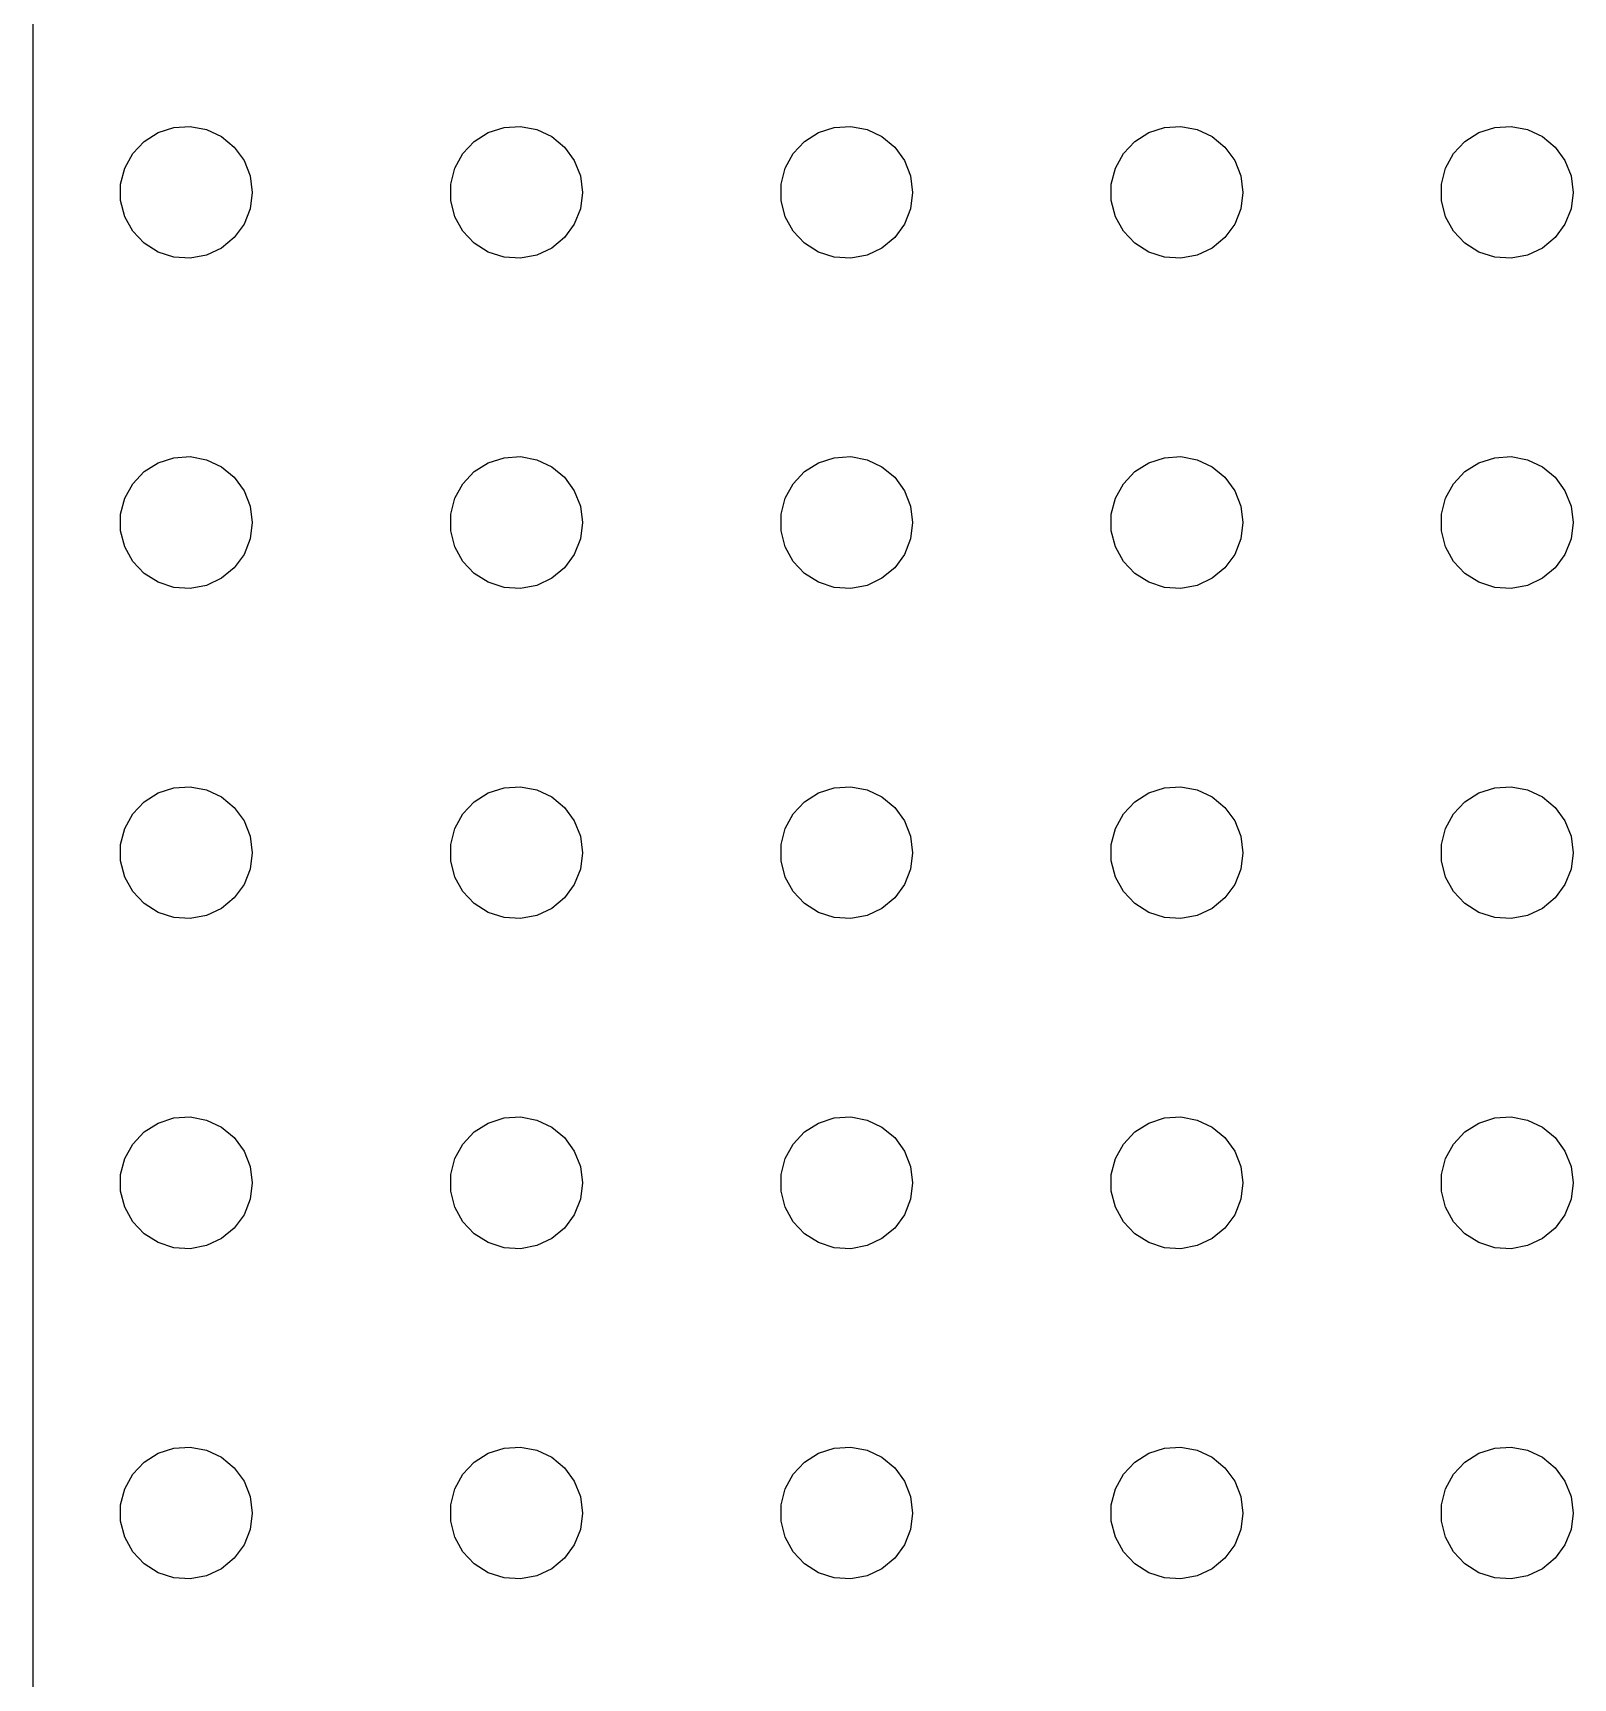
# Model space of a CAD drawing. Header units: metres. Extents: x -149 to 150, y -149 to 149.
# Drawn here: x -149.5 to -79.5, y 0 to 74.7 of the extents above; entities that cross this region are included whole.
import ezdxf

# ---------------------------------------------------------------- set-up
doc = ezdxf.new("R2010")
doc.units = ezdxf.units.M

msp = doc.modelspace()

# ---------------------------------------------------------------- linework, layer by layer
for p, q in [((-149.461, 145.127), (-149.461, -145.127)), ((-143.777, 70.2145), (-143.062, 70.4469)), ((-143.062, 70.4469), (-142.312, 70.4941)), ((-142.312, 70.4941), (-141.573, 70.3532)), ((-141.573, 70.3532), (-140.893, 70.033)), ((-128.777, 70.2145), (-128.062, 70.4469)), ((-128.062, 70.4469), (-127.312, 70.4941)), ((-127.312, 70.4941), (-126.573, 70.3532)), ((-126.573, 70.3532), (-125.893, 70.033)), ((-113.777, 70.2145), (-113.062, 70.4469)), ((-113.062, 70.4469), (-112.312, 70.4941)), ((-112.312, 70.4941), (-111.573, 70.3532)), ((-111.573, 70.3532), (-110.893, 70.033)), ((-98.7773, 70.2145), (-98.0621, 70.4469)), ((-98.0621, 70.4469), (-97.3116, 70.4941)), ((-97.3116, 70.4941), (-96.573, 70.3532)), ((-96.573, 70.3532), (-95.8925, 70.033)), ((-83.7773, 70.2145), (-83.0621, 70.4469)), ((-83.0621, 70.4469), (-82.3116, 70.4941)), ((-82.3116, 70.4941), (-81.573, 70.3532)), ((-81.573, 70.3532), (-80.8925, 70.033)), ((-144.927, 69.2634), (-144.412, 69.8115)), ((-144.412, 69.8115), (-143.777, 70.2145)), ((-140.893, 70.033), (-140.313, 69.5536)), ((-140.313, 69.5536), (-139.871, 68.9453)), ((-129.927, 69.2634), (-129.412, 69.8115)), ((-129.412, 69.8115), (-128.777, 70.2145)), ((-125.893, 70.033), (-125.313, 69.5536)), ((-125.313, 69.5536), (-124.871, 68.9453)), ((-114.927, 69.2634), (-114.412, 69.8115)), ((-114.412, 69.8115), (-113.777, 70.2145)), ((-110.893, 70.033), (-110.313, 69.5536)), ((-110.313, 69.5536), (-109.871, 68.9453)), ((-99.927, 69.2634), (-99.4123, 69.8115)), ((-99.4123, 69.8115), (-98.7773, 70.2145)), ((-95.8925, 70.033), (-95.3131, 69.5536)), ((-95.3131, 69.5536), (-94.8711, 68.9453)), ((-84.927, 69.2634), (-84.4123, 69.8115)), ((-84.4123, 69.8115), (-83.7773, 70.2145)), ((-80.8925, 70.033), (-80.3131, 69.5536)), ((-80.3131, 69.5536), (-79.8711, 68.9453)), ((-145.289, 68.6044), (-144.927, 69.2634)), ((-139.871, 68.9453), (-139.594, 68.2461)), ((-130.289, 68.6044), (-129.927, 69.2634)), ((-124.871, 68.9453), (-124.594, 68.2461)), ((-115.289, 68.6044), (-114.927, 69.2634)), ((-109.871, 68.9453), (-109.594, 68.2461)), ((-100.289, 68.6044), (-99.927, 69.2634)), ((-94.8711, 68.9453), (-94.5943, 68.2461)), ((-85.2893, 68.6044), (-84.927, 69.2634)), ((-79.8711, 68.9453), (-79.5943, 68.2461)), ((-145.476, 67.876), (-145.289, 68.6044)), ((-139.594, 68.2461), (-139.5, 67.5)), ((-130.476, 67.876), (-130.289, 68.6044)), ((-124.594, 68.2461), (-124.5, 67.5)), ((-115.476, 67.876), (-115.289, 68.6044)), ((-109.594, 68.2461), (-109.5, 67.5)), ((-100.476, 67.876), (-100.289, 68.6044)), ((-94.5943, 68.2461), (-94.5, 67.5)), ((-85.4763, 67.876), (-85.2893, 68.6044)), ((-79.5943, 68.2461), (-79.5, 67.5)), ((-145.476, 67.124), (-145.476, 67.876)), ((-139.5, 67.5), (-139.594, 66.7539)), ((-130.476, 67.124), (-130.476, 67.876)), ((-124.5, 67.5), (-124.594, 66.7539)), ((-115.476, 67.124), (-115.476, 67.876)), ((-109.5, 67.5), (-109.594, 66.7539)), ((-100.476, 67.124), (-100.476, 67.876)), ((-94.5, 67.5), (-94.5943, 66.7539)), ((-85.4763, 67.124), (-85.4763, 67.876)), ((-79.5, 67.5), (-79.5943, 66.7539)), ((-145.289, 66.3956), (-145.476, 67.124)), ((-139.594, 66.7539), (-139.871, 66.0547)), ((-130.289, 66.3956), (-130.476, 67.124)), ((-124.594, 66.7539), (-124.871, 66.0547)), ((-115.289, 66.3956), (-115.476, 67.124)), ((-109.594, 66.7539), (-109.871, 66.0547)), ((-100.289, 66.3956), (-100.476, 67.124)), ((-94.5943, 66.7539), (-94.8711, 66.0547)), ((-85.2893, 66.3956), (-85.4763, 67.124)), ((-79.5943, 66.7539), (-79.8711, 66.0547)), ((-144.927, 65.7366), (-145.289, 66.3956)), ((-139.871, 66.0547), (-140.313, 65.4464)), ((-129.927, 65.7366), (-130.289, 66.3956)), ((-124.871, 66.0547), (-125.313, 65.4464)), ((-114.927, 65.7366), (-115.289, 66.3956)), ((-109.871, 66.0547), (-110.313, 65.4464)), ((-99.927, 65.7366), (-100.289, 66.3956)), ((-94.8711, 66.0547), (-95.3131, 65.4464)), ((-84.927, 65.7366), (-85.2893, 66.3956)), ((-79.8711, 66.0547), (-80.3131, 65.4464)), ((-144.412, 65.1885), (-144.927, 65.7366)), ((-143.777, 64.7855), (-144.412, 65.1885)), ((-140.313, 65.4464), (-140.893, 64.967)), ((-129.412, 65.1885), (-129.927, 65.7366)), ((-128.777, 64.7855), (-129.412, 65.1885)), ((-125.313, 65.4464), (-125.893, 64.967)), ((-114.412, 65.1885), (-114.927, 65.7366)), ((-113.777, 64.7855), (-114.412, 65.1885)), ((-110.313, 65.4464), (-110.893, 64.967)), ((-99.4123, 65.1885), (-99.927, 65.7366)), ((-98.7773, 64.7855), (-99.4123, 65.1885)), ((-95.3131, 65.4464), (-95.8925, 64.967)), ((-84.4123, 65.1885), (-84.927, 65.7366)), ((-83.7773, 64.7855), (-84.4123, 65.1885)), ((-80.3131, 65.4464), (-80.8925, 64.967)), ((-143.062, 64.5531), (-143.777, 64.7855)), ((-142.312, 64.5059), (-143.062, 64.5531)), ((-141.573, 64.6468), (-142.312, 64.5059)), ((-140.893, 64.967), (-141.573, 64.6468)), ((-128.062, 64.5531), (-128.777, 64.7855)), ((-127.312, 64.5059), (-128.062, 64.5531)), ((-126.573, 64.6468), (-127.312, 64.5059)), ((-125.893, 64.967), (-126.573, 64.6468)), ((-113.062, 64.5531), (-113.777, 64.7855)), ((-112.312, 64.5059), (-113.062, 64.5531)), ((-111.573, 64.6468), (-112.312, 64.5059)), ((-110.893, 64.967), (-111.573, 64.6468)), ((-98.0621, 64.5531), (-98.7773, 64.7855)), ((-97.3116, 64.5059), (-98.0621, 64.5531)), ((-96.573, 64.6468), (-97.3116, 64.5059)), ((-95.8925, 64.967), (-96.573, 64.6468)), ((-83.0621, 64.5531), (-83.7773, 64.7855)), ((-82.3116, 64.5059), (-83.0621, 64.5531)), ((-81.573, 64.6468), (-82.3116, 64.5059)), ((-80.8925, 64.967), (-81.573, 64.6468)), ((-143.777, 55.2145), (-143.062, 55.4469)), ((-143.062, 55.4469), (-142.312, 55.4941)), ((-142.312, 55.4941), (-141.573, 55.3532)), ((-141.573, 55.3532), (-140.893, 55.033)), ((-128.777, 55.2145), (-128.062, 55.4469)), ((-128.062, 55.4469), (-127.312, 55.4941)), ((-127.312, 55.4941), (-126.573, 55.3532)), ((-126.573, 55.3532), (-125.893, 55.033)), ((-113.777, 55.2145), (-113.062, 55.4469)), ((-113.062, 55.4469), (-112.312, 55.4941)), ((-112.312, 55.4941), (-111.573, 55.3532)), ((-111.573, 55.3532), (-110.893, 55.033)), ((-98.7773, 55.2145), (-98.0621, 55.4469)), ((-98.0621, 55.4469), (-97.3116, 55.4941)), ((-97.3116, 55.4941), (-96.573, 55.3532)), ((-96.573, 55.3532), (-95.8925, 55.033)), ((-83.7773, 55.2145), (-83.0621, 55.4469)), ((-83.0621, 55.4469), (-82.3116, 55.4941)), ((-82.3116, 55.4941), (-81.573, 55.3532)), ((-81.573, 55.3532), (-80.8925, 55.033)), ((-144.927, 54.2634), (-144.412, 54.8115)), ((-144.412, 54.8115), (-143.777, 55.2145)), ((-140.893, 55.033), (-140.313, 54.5536)), ((-129.927, 54.2634), (-129.412, 54.8115)), ((-129.412, 54.8115), (-128.777, 55.2145)), ((-125.893, 55.033), (-125.313, 54.5536)), ((-114.927, 54.2634), (-114.412, 54.8115)), ((-114.412, 54.8115), (-113.777, 55.2145)), ((-110.893, 55.033), (-110.313, 54.5536)), ((-99.927, 54.2634), (-99.4123, 54.8115)), ((-99.4123, 54.8115), (-98.7773, 55.2145)), ((-95.8925, 55.033), (-95.3131, 54.5536)), ((-84.927, 54.2634), (-84.4123, 54.8115)), ((-84.4123, 54.8115), (-83.7773, 55.2145)), ((-80.8925, 55.033), (-80.3131, 54.5536)), ((-145.289, 53.6044), (-144.927, 54.2634)), ((-140.313, 54.5536), (-139.871, 53.9453)), ((-139.871, 53.9453), (-139.594, 53.2461)), ((-130.289, 53.6044), (-129.927, 54.2634)), ((-125.313, 54.5536), (-124.871, 53.9453)), ((-124.871, 53.9453), (-124.594, 53.2461)), ((-115.289, 53.6044), (-114.927, 54.2634)), ((-110.313, 54.5536), (-109.871, 53.9453)), ((-109.871, 53.9453), (-109.594, 53.2461)), ((-100.289, 53.6044), (-99.927, 54.2634)), ((-95.3131, 54.5536), (-94.8711, 53.9453)), ((-94.8711, 53.9453), (-94.5943, 53.2461)), ((-85.2893, 53.6044), (-84.927, 54.2634)), ((-80.3131, 54.5536), (-79.8711, 53.9453)), ((-79.8711, 53.9453), (-79.5943, 53.2461)), ((-145.476, 52.876), (-145.289, 53.6044)), ((-139.594, 53.2461), (-139.5, 52.5)), ((-130.476, 52.876), (-130.289, 53.6044)), ((-124.594, 53.2461), (-124.5, 52.5)), ((-115.476, 52.876), (-115.289, 53.6044)), ((-109.594, 53.2461), (-109.5, 52.5)), ((-100.476, 52.876), (-100.289, 53.6044)), ((-94.5943, 53.2461), (-94.5, 52.5)), ((-85.4763, 52.876), (-85.2893, 53.6044)), ((-79.5943, 53.2461), (-79.5, 52.5)), ((-145.476, 52.124), (-145.476, 52.876)), ((-139.5, 52.5), (-139.594, 51.7539)), ((-130.476, 52.124), (-130.476, 52.876)), ((-124.5, 52.5), (-124.594, 51.7539)), ((-115.476, 52.124), (-115.476, 52.876)), ((-109.5, 52.5), (-109.594, 51.7539)), ((-100.476, 52.124), (-100.476, 52.876)), ((-94.5, 52.5), (-94.5943, 51.7539)), ((-85.4763, 52.124), (-85.4763, 52.876)), ((-79.5, 52.5), (-79.5943, 51.7539)), ((-145.289, 51.3956), (-145.476, 52.124)), ((-139.594, 51.7539), (-139.871, 51.0547)), ((-130.289, 51.3956), (-130.476, 52.124)), ((-124.594, 51.7539), (-124.871, 51.0547)), ((-115.289, 51.3956), (-115.476, 52.124)), ((-109.594, 51.7539), (-109.871, 51.0547)), ((-100.289, 51.3956), (-100.476, 52.124)), ((-94.5943, 51.7539), (-94.8711, 51.0547)), ((-85.2893, 51.3956), (-85.4763, 52.124)), ((-79.5943, 51.7539), (-79.8711, 51.0547)), ((-144.927, 50.7366), (-145.289, 51.3956)), ((-139.871, 51.0547), (-140.313, 50.4464)), ((-129.927, 50.7366), (-130.289, 51.3956)), ((-124.871, 51.0547), (-125.313, 50.4464)), ((-114.927, 50.7366), (-115.289, 51.3956)), ((-109.871, 51.0547), (-110.313, 50.4464)), ((-99.927, 50.7366), (-100.289, 51.3956)), ((-94.8711, 51.0547), (-95.3131, 50.4464)), ((-84.927, 50.7366), (-85.2893, 51.3956)), ((-79.8711, 51.0547), (-80.3131, 50.4464)), ((-144.412, 50.1885), (-144.927, 50.7366)), ((-143.777, 49.7855), (-144.412, 50.1885)), ((-140.313, 50.4464), (-140.893, 49.967)), ((-129.412, 50.1885), (-129.927, 50.7366)), ((-128.777, 49.7855), (-129.412, 50.1885)), ((-125.313, 50.4464), (-125.893, 49.967)), ((-114.412, 50.1885), (-114.927, 50.7366)), ((-113.777, 49.7855), (-114.412, 50.1885)), ((-110.313, 50.4464), (-110.893, 49.967)), ((-99.4123, 50.1885), (-99.927, 50.7366)), ((-98.7773, 49.7855), (-99.4123, 50.1885)), ((-95.3131, 50.4464), (-95.8925, 49.967)), ((-84.4123, 50.1885), (-84.927, 50.7366)), ((-83.7773, 49.7855), (-84.4123, 50.1885)), ((-80.3131, 50.4464), (-80.8925, 49.967)), ((-143.062, 49.5531), (-143.777, 49.7855)), ((-142.312, 49.5059), (-143.062, 49.5531)), ((-141.573, 49.6468), (-142.312, 49.5059)), ((-140.893, 49.967), (-141.573, 49.6468)), ((-128.062, 49.5531), (-128.777, 49.7855)), ((-127.312, 49.5059), (-128.062, 49.5531)), ((-126.573, 49.6468), (-127.312, 49.5059)), ((-125.893, 49.967), (-126.573, 49.6468)), ((-113.062, 49.5531), (-113.777, 49.7855)), ((-112.312, 49.5059), (-113.062, 49.5531)), ((-111.573, 49.6468), (-112.312, 49.5059)), ((-110.893, 49.967), (-111.573, 49.6468)), ((-98.0621, 49.5531), (-98.7773, 49.7855)), ((-97.3116, 49.5059), (-98.0621, 49.5531)), ((-96.573, 49.6468), (-97.3116, 49.5059)), ((-95.8925, 49.967), (-96.573, 49.6468)), ((-83.0621, 49.5531), (-83.7773, 49.7855)), ((-82.3116, 49.5059), (-83.0621, 49.5531)), ((-81.573, 49.6468), (-82.3116, 49.5059)), ((-80.8925, 49.967), (-81.573, 49.6468)), ((-143.777, 40.2145), (-143.062, 40.4469)), ((-143.062, 40.4469), (-142.312, 40.4941)), ((-142.312, 40.4941), (-141.573, 40.3532)), ((-128.777, 40.2145), (-128.062, 40.4469)), ((-128.062, 40.4469), (-127.312, 40.4941)), ((-127.312, 40.4941), (-126.573, 40.3532)), ((-113.777, 40.2145), (-113.062, 40.4469)), ((-113.062, 40.4469), (-112.312, 40.4941)), ((-112.312, 40.4941), (-111.573, 40.3532)), ((-98.7773, 40.2145), (-98.0621, 40.4469)), ((-98.0621, 40.4469), (-97.3116, 40.4941)), ((-97.3116, 40.4941), (-96.573, 40.3532)), ((-83.7773, 40.2145), (-83.0621, 40.4469)), ((-83.0621, 40.4469), (-82.3116, 40.4941)), ((-82.3116, 40.4941), (-81.573, 40.3532)), ((-144.927, 39.2634), (-144.412, 39.8115)), ((-144.412, 39.8115), (-143.777, 40.2145)), ((-141.573, 40.3532), (-140.893, 40.033)), ((-140.893, 40.033), (-140.313, 39.5536)), ((-129.927, 39.2634), (-129.412, 39.8115)), ((-129.412, 39.8115), (-128.777, 40.2145)), ((-126.573, 40.3532), (-125.893, 40.033)), ((-125.893, 40.033), (-125.313, 39.5536)), ((-114.927, 39.2634), (-114.412, 39.8115)), ((-114.412, 39.8115), (-113.777, 40.2145)), ((-111.573, 40.3532), (-110.893, 40.033)), ((-110.893, 40.033), (-110.313, 39.5536)), ((-99.927, 39.2634), (-99.4123, 39.8115)), ((-99.4123, 39.8115), (-98.7773, 40.2145)), ((-96.573, 40.3532), (-95.8925, 40.033)), ((-95.8925, 40.033), (-95.3131, 39.5536)), ((-84.927, 39.2634), (-84.4123, 39.8115)), ((-84.4123, 39.8115), (-83.7773, 40.2145)), ((-81.573, 40.3532), (-80.8925, 40.033)), ((-80.8925, 40.033), (-80.3131, 39.5536)), ((-145.289, 38.6044), (-144.927, 39.2634)), ((-140.313, 39.5536), (-139.871, 38.9453)), ((-139.871, 38.9453), (-139.594, 38.2461)), ((-130.289, 38.6044), (-129.927, 39.2634)), ((-125.313, 39.5536), (-124.871, 38.9453)), ((-124.871, 38.9453), (-124.594, 38.2461)), ((-115.289, 38.6044), (-114.927, 39.2634)), ((-110.313, 39.5536), (-109.871, 38.9453)), ((-109.871, 38.9453), (-109.594, 38.2461)), ((-100.289, 38.6044), (-99.927, 39.2634)), ((-95.3131, 39.5536), (-94.8711, 38.9453)), ((-94.8711, 38.9453), (-94.5943, 38.2461)), ((-85.2893, 38.6044), (-84.927, 39.2634)), ((-80.3131, 39.5536), (-79.8711, 38.9453)), ((-79.8711, 38.9453), (-79.5943, 38.2461)), ((-145.476, 37.876), (-145.289, 38.6044)), ((-139.594, 38.2461), (-139.5, 37.5)), ((-130.476, 37.876), (-130.289, 38.6044)), ((-124.594, 38.2461), (-124.5, 37.5)), ((-115.476, 37.876), (-115.289, 38.6044)), ((-109.594, 38.2461), (-109.5, 37.5)), ((-100.476, 37.876), (-100.289, 38.6044)), ((-94.5943, 38.2461), (-94.5, 37.5)), ((-85.4763, 37.876), (-85.2893, 38.6044)), ((-79.5943, 38.2461), (-79.5, 37.5)), ((-145.476, 37.124), (-145.476, 37.876)), ((-139.5, 37.5), (-139.594, 36.7539)), ((-130.476, 37.124), (-130.476, 37.876)), ((-124.5, 37.5), (-124.594, 36.7539)), ((-115.476, 37.124), (-115.476, 37.876)), ((-109.5, 37.5), (-109.594, 36.7539)), ((-100.476, 37.124), (-100.476, 37.876)), ((-94.5, 37.5), (-94.5943, 36.7539)), ((-85.4763, 37.124), (-85.4763, 37.876)), ((-79.5, 37.5), (-79.5943, 36.7539)), ((-145.289, 36.3956), (-145.476, 37.124)), ((-139.594, 36.7539), (-139.871, 36.0547)), ((-130.289, 36.3956), (-130.476, 37.124)), ((-124.594, 36.7539), (-124.871, 36.0547)), ((-115.289, 36.3956), (-115.476, 37.124)), ((-109.594, 36.7539), (-109.871, 36.0547)), ((-100.289, 36.3956), (-100.476, 37.124)), ((-94.5943, 36.7539), (-94.8711, 36.0547)), ((-85.2893, 36.3956), (-85.4763, 37.124)), ((-79.5943, 36.7539), (-79.8711, 36.0547)), ((-144.927, 35.7366), (-145.289, 36.3956)), ((-139.871, 36.0547), (-140.313, 35.4464)), ((-129.927, 35.7366), (-130.289, 36.3956)), ((-124.871, 36.0547), (-125.313, 35.4464)), ((-114.927, 35.7366), (-115.289, 36.3956)), ((-109.871, 36.0547), (-110.313, 35.4464)), ((-99.927, 35.7366), (-100.289, 36.3956)), ((-94.8711, 36.0547), (-95.3131, 35.4464)), ((-84.927, 35.7366), (-85.2893, 36.3956)), ((-79.8711, 36.0547), (-80.3131, 35.4464)), ((-144.412, 35.1885), (-144.927, 35.7366)), ((-143.777, 34.7855), (-144.412, 35.1885)), ((-140.313, 35.4464), (-140.893, 34.967)), ((-129.412, 35.1885), (-129.927, 35.7366)), ((-128.777, 34.7855), (-129.412, 35.1885)), ((-125.313, 35.4464), (-125.893, 34.967)), ((-114.412, 35.1885), (-114.927, 35.7366)), ((-113.777, 34.7855), (-114.412, 35.1885)), ((-110.313, 35.4464), (-110.893, 34.967)), ((-99.4123, 35.1885), (-99.927, 35.7366)), ((-98.7773, 34.7855), (-99.4123, 35.1885)), ((-95.3131, 35.4464), (-95.8925, 34.967)), ((-84.4123, 35.1885), (-84.927, 35.7366)), ((-83.7773, 34.7855), (-84.4123, 35.1885)), ((-80.3131, 35.4464), (-80.8925, 34.967)), ((-143.062, 34.5531), (-143.777, 34.7855)), ((-142.312, 34.5059), (-143.062, 34.5531)), ((-141.573, 34.6468), (-142.312, 34.5059)), ((-140.893, 34.967), (-141.573, 34.6468)), ((-128.062, 34.5531), (-128.777, 34.7855)), ((-127.312, 34.5059), (-128.062, 34.5531)), ((-126.573, 34.6468), (-127.312, 34.5059)), ((-125.893, 34.967), (-126.573, 34.6468)), ((-113.062, 34.5531), (-113.777, 34.7855)), ((-112.312, 34.5059), (-113.062, 34.5531)), ((-111.573, 34.6468), (-112.312, 34.5059)), ((-110.893, 34.967), (-111.573, 34.6468)), ((-98.0621, 34.5531), (-98.7773, 34.7855)), ((-97.3116, 34.5059), (-98.0621, 34.5531)), ((-96.573, 34.6468), (-97.3116, 34.5059)), ((-95.8925, 34.967), (-96.573, 34.6468)), ((-83.0621, 34.5531), (-83.7773, 34.7855)), ((-82.3116, 34.5059), (-83.0621, 34.5531)), ((-81.573, 34.6468), (-82.3116, 34.5059)), ((-80.8925, 34.967), (-81.573, 34.6468)), ((-143.777, 25.2145), (-143.062, 25.4469)), ((-143.062, 25.4469), (-142.312, 25.4941)), ((-142.312, 25.4941), (-141.573, 25.3532)), ((-128.777, 25.2145), (-128.062, 25.4469)), ((-128.062, 25.4469), (-127.312, 25.4941)), ((-127.312, 25.4941), (-126.573, 25.3532)), ((-113.777, 25.2145), (-113.062, 25.4469)), ((-113.062, 25.4469), (-112.312, 25.4941)), ((-112.312, 25.4941), (-111.573, 25.3532)), ((-98.7773, 25.2145), (-98.0621, 25.4469)), ((-98.0621, 25.4469), (-97.3116, 25.4941)), ((-97.3116, 25.4941), (-96.573, 25.3532)), ((-83.7773, 25.2145), (-83.0621, 25.4469)), ((-83.0621, 25.4469), (-82.3116, 25.4941)), ((-82.3116, 25.4941), (-81.573, 25.3532)), ((-144.927, 24.2634), (-144.412, 24.8115)), ((-144.412, 24.8115), (-143.777, 25.2145)), ((-141.573, 25.3532), (-140.893, 25.033)), ((-140.893, 25.033), (-140.313, 24.5536)), ((-129.927, 24.2634), (-129.412, 24.8115)), ((-129.412, 24.8115), (-128.777, 25.2145)), ((-126.573, 25.3532), (-125.893, 25.033)), ((-125.893, 25.033), (-125.313, 24.5536)), ((-114.927, 24.2634), (-114.412, 24.8115)), ((-114.412, 24.8115), (-113.777, 25.2145)), ((-111.573, 25.3532), (-110.893, 25.033)), ((-110.893, 25.033), (-110.313, 24.5536)), ((-99.927, 24.2634), (-99.4123, 24.8115)), ((-99.4123, 24.8115), (-98.7773, 25.2145)), ((-96.573, 25.3532), (-95.8925, 25.033)), ((-95.8925, 25.033), (-95.3131, 24.5536)), ((-84.927, 24.2634), (-84.4123, 24.8115)), ((-84.4123, 24.8115), (-83.7773, 25.2145)), ((-81.573, 25.3532), (-80.8925, 25.033)), ((-80.8925, 25.033), (-80.3131, 24.5536)), ((-145.289, 23.6044), (-144.927, 24.2634)), ((-140.313, 24.5536), (-139.871, 23.9453)), ((-139.871, 23.9453), (-139.594, 23.2461)), ((-130.289, 23.6044), (-129.927, 24.2634)), ((-125.313, 24.5536), (-124.871, 23.9453)), ((-124.871, 23.9453), (-124.594, 23.2461)), ((-115.289, 23.6044), (-114.927, 24.2634)), ((-110.313, 24.5536), (-109.871, 23.9453)), ((-109.871, 23.9453), (-109.594, 23.2461)), ((-100.289, 23.6044), (-99.927, 24.2634)), ((-95.3131, 24.5536), (-94.8711, 23.9453)), ((-94.8711, 23.9453), (-94.5943, 23.2461)), ((-85.2893, 23.6044), (-84.927, 24.2634)), ((-80.3131, 24.5536), (-79.8711, 23.9453)), ((-79.8711, 23.9453), (-79.5943, 23.2461)), ((-145.476, 22.876), (-145.289, 23.6044)), ((-139.594, 23.2461), (-139.5, 22.5)), ((-130.476, 22.876), (-130.289, 23.6044)), ((-124.594, 23.2461), (-124.5, 22.5)), ((-115.476, 22.876), (-115.289, 23.6044)), ((-109.594, 23.2461), (-109.5, 22.5)), ((-100.476, 22.876), (-100.289, 23.6044)), ((-94.5943, 23.2461), (-94.5, 22.5)), ((-85.4763, 22.876), (-85.2893, 23.6044)), ((-79.5943, 23.2461), (-79.5, 22.5)), ((-145.476, 22.124), (-145.476, 22.876)), ((-139.5, 22.5), (-139.594, 21.7539)), ((-130.476, 22.124), (-130.476, 22.876)), ((-124.5, 22.5), (-124.594, 21.7539)), ((-115.476, 22.124), (-115.476, 22.876)), ((-109.5, 22.5), (-109.594, 21.7539)), ((-100.476, 22.124), (-100.476, 22.876)), ((-94.5, 22.5), (-94.5943, 21.7539)), ((-85.4763, 22.124), (-85.4763, 22.876)), ((-79.5, 22.5), (-79.5943, 21.7539)), ((-145.289, 21.3956), (-145.476, 22.124)), ((-139.594, 21.7539), (-139.871, 21.0547)), ((-130.289, 21.3956), (-130.476, 22.124)), ((-124.594, 21.7539), (-124.871, 21.0547)), ((-115.289, 21.3956), (-115.476, 22.124)), ((-109.594, 21.7539), (-109.871, 21.0547)), ((-100.289, 21.3956), (-100.476, 22.124)), ((-94.5943, 21.7539), (-94.8711, 21.0547)), ((-85.2893, 21.3956), (-85.4763, 22.124)), ((-79.5943, 21.7539), (-79.8711, 21.0547)), ((-144.927, 20.7366), (-145.289, 21.3956)), ((-139.871, 21.0547), (-140.313, 20.4464)), ((-129.927, 20.7366), (-130.289, 21.3956)), ((-124.871, 21.0547), (-125.313, 20.4464)), ((-114.927, 20.7366), (-115.289, 21.3956)), ((-109.871, 21.0547), (-110.313, 20.4464)), ((-99.927, 20.7366), (-100.289, 21.3956)), ((-94.8711, 21.0547), (-95.3131, 20.4464)), ((-84.927, 20.7366), (-85.2893, 21.3956)), ((-79.8711, 21.0547), (-80.3131, 20.4464)), ((-144.412, 20.1884), (-144.927, 20.7366)), ((-143.777, 19.7855), (-144.412, 20.1884)), ((-140.313, 20.4464), (-140.893, 19.967)), ((-129.412, 20.1884), (-129.927, 20.7366)), ((-128.777, 19.7855), (-129.412, 20.1884)), ((-125.313, 20.4464), (-125.893, 19.967)), ((-114.412, 20.1884), (-114.927, 20.7366)), ((-113.777, 19.7855), (-114.412, 20.1884)), ((-110.313, 20.4464), (-110.893, 19.967)), ((-99.4123, 20.1884), (-99.927, 20.7366)), ((-98.7773, 19.7855), (-99.4123, 20.1884)), ((-95.3131, 20.4464), (-95.8925, 19.967)), ((-84.4123, 20.1884), (-84.927, 20.7366)), ((-83.7773, 19.7855), (-84.4123, 20.1884)), ((-80.3131, 20.4464), (-80.8925, 19.967)), ((-143.062, 19.5531), (-143.777, 19.7855)), ((-142.312, 19.5059), (-143.062, 19.5531)), ((-141.573, 19.6468), (-142.312, 19.5059)), ((-140.893, 19.967), (-141.573, 19.6468)), ((-128.062, 19.5531), (-128.777, 19.7855)), ((-127.312, 19.5059), (-128.062, 19.5531)), ((-126.573, 19.6468), (-127.312, 19.5059)), ((-125.893, 19.967), (-126.573, 19.6468)), ((-113.062, 19.5531), (-113.777, 19.7855)), ((-112.312, 19.5059), (-113.062, 19.5531)), ((-111.573, 19.6468), (-112.312, 19.5059)), ((-110.893, 19.967), (-111.573, 19.6468)), ((-98.0621, 19.5531), (-98.7773, 19.7855)), ((-97.3116, 19.5059), (-98.0621, 19.5531)), ((-96.573, 19.6468), (-97.3116, 19.5059)), ((-95.8925, 19.967), (-96.573, 19.6468)), ((-83.0621, 19.5531), (-83.7773, 19.7855)), ((-82.3116, 19.5059), (-83.0621, 19.5531)), ((-81.573, 19.6468), (-82.3116, 19.5059)), ((-80.8925, 19.967), (-81.573, 19.6468)), ((-143.062, 10.4469), (-142.312, 10.4941)), ((-142.312, 10.4941), (-141.573, 10.3532)), ((-128.062, 10.4469), (-127.312, 10.4941)), ((-127.312, 10.4941), (-126.573, 10.3532)), ((-113.062, 10.4469), (-112.312, 10.4941)), ((-112.312, 10.4941), (-111.573, 10.3532)), ((-98.0621, 10.4469), (-97.3116, 10.4941)), ((-97.3116, 10.4941), (-96.573, 10.3532)), ((-83.0621, 10.4469), (-82.3116, 10.4941)), ((-82.3116, 10.4941), (-81.573, 10.3532)), ((-144.927, 9.26335), (-144.412, 9.81154)), ((-144.412, 9.81154), (-143.777, 10.2145)), ((-143.777, 10.2145), (-143.062, 10.4469)), ((-141.573, 10.3532), (-140.893, 10.033)), ((-140.893, 10.033), (-140.313, 9.55363)), ((-129.927, 9.26335), (-129.412, 9.81154)), ((-129.412, 9.81154), (-128.777, 10.2145)), ((-128.777, 10.2145), (-128.062, 10.4469)), ((-126.573, 10.3532), (-125.893, 10.033)), ((-125.893, 10.033), (-125.313, 9.55363)), ((-114.927, 9.26335), (-114.412, 9.81154)), ((-114.412, 9.81154), (-113.777, 10.2145)), ((-113.777, 10.2145), (-113.062, 10.4469)), ((-111.573, 10.3532), (-110.893, 10.033)), ((-110.893, 10.033), (-110.313, 9.55363)), ((-99.927, 9.26335), (-99.4123, 9.81154)), ((-99.4123, 9.81154), (-98.7773, 10.2145)), ((-98.7773, 10.2145), (-98.0621, 10.4469)), ((-96.573, 10.3532), (-95.8925, 10.033)), ((-95.8925, 10.033), (-95.3131, 9.55363)), ((-84.927, 9.26335), (-84.4123, 9.81154)), ((-84.4123, 9.81154), (-83.7773, 10.2145)), ((-83.7773, 10.2145), (-83.0621, 10.4469)), ((-81.573, 10.3532), (-80.8925, 10.033)), ((-80.8925, 10.033), (-80.3131, 9.55363)), ((-145.289, 8.60437), (-144.927, 9.26335)), ((-140.313, 9.55363), (-139.871, 8.94525)), ((-130.289, 8.60437), (-129.927, 9.26335)), ((-125.313, 9.55363), (-124.871, 8.94525)), ((-115.289, 8.60437), (-114.927, 9.26335)), ((-110.313, 9.55363), (-109.871, 8.94525)), ((-100.289, 8.60437), (-99.927, 9.26335)), ((-95.3131, 9.55363), (-94.8711, 8.94525)), ((-85.2893, 8.60437), (-84.927, 9.26335)), ((-80.3131, 9.55363), (-79.8711, 8.94525)), ((-145.476, 7.87599), (-145.289, 8.60437)), ((-139.871, 8.94525), (-139.594, 8.24606)), ((-139.594, 8.24606), (-139.5, 7.5)), ((-130.476, 7.87599), (-130.289, 8.60437)), ((-124.871, 8.94525), (-124.594, 8.24606)), ((-124.594, 8.24606), (-124.5, 7.5)), ((-115.476, 7.87599), (-115.289, 8.60437)), ((-109.871, 8.94525), (-109.594, 8.24606)), ((-109.594, 8.24606), (-109.5, 7.5)), ((-100.476, 7.87599), (-100.289, 8.60437)), ((-94.8711, 8.94525), (-94.5943, 8.24606)), ((-94.5943, 8.24606), (-94.5, 7.5)), ((-85.4763, 7.87599), (-85.2893, 8.60437)), ((-79.8711, 8.94525), (-79.5943, 8.24606)), ((-79.5943, 8.24606), (-79.5, 7.5)), ((-145.476, 7.12399), (-145.476, 7.87599)), ((-139.5, 7.5), (-139.594, 6.75392)), ((-130.476, 7.12399), (-130.476, 7.87599)), ((-124.5, 7.5), (-124.594, 6.75392)), ((-115.476, 7.12399), (-115.476, 7.87599)), ((-109.5, 7.5), (-109.594, 6.75392)), ((-100.476, 7.12399), (-100.476, 7.87599)), ((-94.5, 7.5), (-94.5943, 6.75392)), ((-85.4763, 7.12399), (-85.4763, 7.87599)), ((-79.5, 7.5), (-79.5943, 6.75392)), ((-145.289, 6.39561), (-145.476, 7.12399)), ((-139.594, 6.75392), (-139.871, 6.05473)), ((-130.289, 6.39561), (-130.476, 7.12399)), ((-124.594, 6.75392), (-124.871, 6.05473)), ((-115.289, 6.39561), (-115.476, 7.12399)), ((-109.594, 6.75392), (-109.871, 6.05473)), ((-100.289, 6.39561), (-100.476, 7.12399)), ((-94.5943, 6.75392), (-94.8711, 6.05473)), ((-85.2893, 6.39561), (-85.4763, 7.12399)), ((-79.5943, 6.75392), (-79.8711, 6.05473)), ((-144.927, 5.73663), (-145.289, 6.39561)), ((-139.871, 6.05473), (-140.313, 5.44635)), ((-129.927, 5.73663), (-130.289, 6.39561)), ((-124.871, 6.05473), (-125.313, 5.44635)), ((-114.927, 5.73663), (-115.289, 6.39561)), ((-109.871, 6.05473), (-110.313, 5.44635)), ((-99.927, 5.73663), (-100.289, 6.39561)), ((-94.8711, 6.05473), (-95.3131, 5.44635)), ((-84.927, 5.73663), (-85.2893, 6.39561)), ((-79.8711, 6.05473), (-80.3131, 5.44635)), ((-144.412, 5.18845), (-144.927, 5.73663)), ((-140.313, 5.44635), (-140.893, 4.96701)), ((-129.412, 5.18845), (-129.927, 5.73663)), ((-125.313, 5.44635), (-125.893, 4.96701)), ((-114.412, 5.18845), (-114.927, 5.73663)), ((-110.313, 5.44635), (-110.893, 4.96701)), ((-99.4123, 5.18845), (-99.927, 5.73663)), ((-95.3131, 5.44635), (-95.8925, 4.96701)), ((-84.4123, 5.18845), (-84.927, 5.73663)), ((-80.3131, 5.44635), (-80.8925, 4.96701)), ((-143.777, 4.78551), (-144.412, 5.18845)), ((-143.062, 4.55313), (-143.777, 4.78551)), ((-142.312, 4.50591), (-143.062, 4.55313)), ((-141.573, 4.64682), (-142.312, 4.50591)), ((-140.893, 4.96701), (-141.573, 4.64682)), ((-128.777, 4.78551), (-129.412, 5.18845)), ((-128.062, 4.55313), (-128.777, 4.78551)), ((-127.312, 4.50591), (-128.062, 4.55313)), ((-126.573, 4.64682), (-127.312, 4.50591)), ((-125.893, 4.96701), (-126.573, 4.64682)), ((-113.777, 4.78551), (-114.412, 5.18845)), ((-113.062, 4.55313), (-113.777, 4.78551)), ((-112.312, 4.50591), (-113.062, 4.55313)), ((-111.573, 4.64682), (-112.312, 4.50591)), ((-110.893, 4.96701), (-111.573, 4.64682)), ((-98.7773, 4.78551), (-99.4123, 5.18845)), ((-98.0621, 4.55313), (-98.7773, 4.78551)), ((-97.3116, 4.50591), (-98.0621, 4.55313)), ((-96.573, 4.64682), (-97.3116, 4.50591)), ((-95.8925, 4.96701), (-96.573, 4.64682)), ((-83.7773, 4.78551), (-84.4123, 5.18845)), ((-83.0621, 4.55313), (-83.7773, 4.78551)), ((-82.3116, 4.50591), (-83.0621, 4.55313)), ((-81.573, 4.64682), (-82.3116, 4.50591)), ((-80.8925, 4.96701), (-81.573, 4.64682))]:
    msp.add_line(p, q)

doc.saveas('drawing.dxf')
